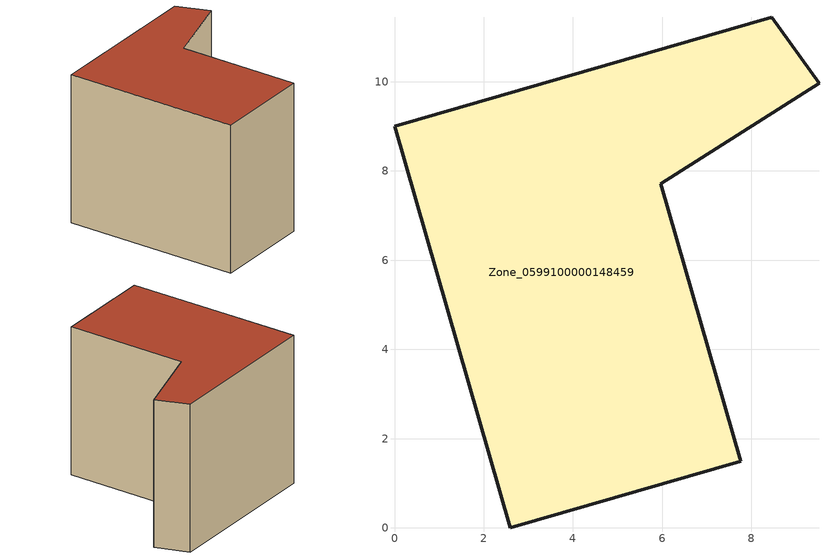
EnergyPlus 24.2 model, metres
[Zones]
Zone_0599100000148459
 floor ground (C_G): 0,9 8.46,11.45 9.51,9.97 5.96,7.72 7.76,1.5 2.59,0 z0
 wall outside (C_F): 2.59,0 7.76,1.5 5.96,7.72 9.51,9.97 8.46,11.45 0,9 2.59,0 z0:8.03
 roof outside (C_R): 8.46,11.45 0,9 2.59,0 7.76,1.5 5.96,7.72 9.51,9.97 z8.03
[BUILDING]
Pand.0599100000148459: North Axis=0; Terrain=City; Loads Convergence Tolerance Value=0.04; Temperature Convergence Tolerance Value=0.4; Solar Distribution=FullExterior; Maximum Number of Warmup Days=25; Minimum Number of Warmup Days=1
[Site:Location]
Rotterdam.The.Hague.AP_ZH_NLD Design_Conditions: Latitude=51.96; Longitude=4.45; Time Zone=1; Elevation=-4.5
[SITE:GROUNDTEMPERATURE:BUILDINGSURFACE]
18, 18, 18, 18, 18, 18, 18, 18, 18, 18, 18, 18
[MATERIAL] Thermal Absorptance=0.9; Solar Absorptance=0.7; Visible Absorptance=0.7
Name | Roughness | Thickness | Conductivity | Density | Specific Heat
G.TC.1975-1991 | MediumSmooth | 0.15 | 0.288461 | 540 | 1210
F.TC.1975-1991 | Rough | 0.3 | 0.230769 | 1920 | 840
R.TC.1975-1991 | MediumRough | 0.2 | 0.153846 | 1500 | 1000
[CONSTRUCTION]
C_G: G.TC.1975-1991
C_F: F.TC.1975-1991
C_R: R.TC.1975-1991
[ZONE]
Zone_0599100000148459: Type=1; Multiplier=1; Ceiling Height=Autocalculate; Volume=Autocalculate; Floor Area=autocalculate; Part of Total Floor Area=Yes
[ZONEINFILTRATION:DESIGNFLOWRATE]
Infil_Zone_0599100000148459: Zone or ZoneList or Space or SpaceList=Zone_0599100000148459; Schedule=AlwaysOn; Design Flow Rate Calculation Method=Flow/Area; Flow Rate per Floor Area=0.003; Constant Term Coefficient=1; Temperature Term Coefficient=0; Velocity Term Coefficient=0; Velocity Squared Term Coefficient=0
[HVACTEMPLATE:ZONE:IDEALLOADSAIRSYSTEM]
Zone_0599100000148459: Maximum Heating Supply Air Temperature=50; Minimum Cooling Supply Air Temperature=13; Maximum Heating Supply Air Humidity Ratio=0.0156; Minimum Cooling Supply Air Humidity Ratio=0.0077; Heating Limit=NoLimit; Cooling Limit=NoLimit; Dehumidification Control Type=ConstantSensibleHeatRatio; Cooling Sensible Heat Ratio=0.7; Dehumidification Setpoint=60; Humidification Control Type=None; Humidification Setpoint=30; Outdoor Air Method=None; Outdoor Air Flow Rate per Person=0.00944; Outdoor Air Flow Rate per Zone Floor Area=0; Outdoor Air Flow Rate per Zone=0; Demand Controlled Ventilation Type=None; Outdoor Air Economizer Type=NoEconomizer; Heat Recovery Type=None; Sensible Heat Recovery Effectiveness=0.7; Latent Heat Recovery Effectiveness=0.65
[ZONECONTROL:THERMOSTAT]
ThermostatControl_Zone_0599100000148459: Zone or ZoneList=Zone_0599100000148459; Control Type Schedule=DualSetpointControlType; Control 1=Thermostat_Zone_0599100000148459; Temperature Difference Between Cutout And Setpoint=0
[THERMOSTATSETPOINT:DUALSETPOINT]
Thermostat_Zone_0599100000148459: Heating Setpoint Temperature Schedule=HeatingSetpoint_Zone_0599100000148459; Cooling Setpoint Temperature Schedule=CoolingSetpoint_Zone_0599100000148459
[SCHEDULE:COMPACT]
HeatingSetpoint_Zone_0599100000148459: Through: 12/31, For: AllDays, Until: 24:00, 21
CoolingSetpoint_Zone_0599100000148459: Through: 12/31, For: AllDays, Until: 24:00, 24
DualSetpointControlType: Through: 12/31, For: AllDays, Until: 24:00, 4
AlwaysOn: Through: 12/31, For: AllDays, Until: 24:00, 1
